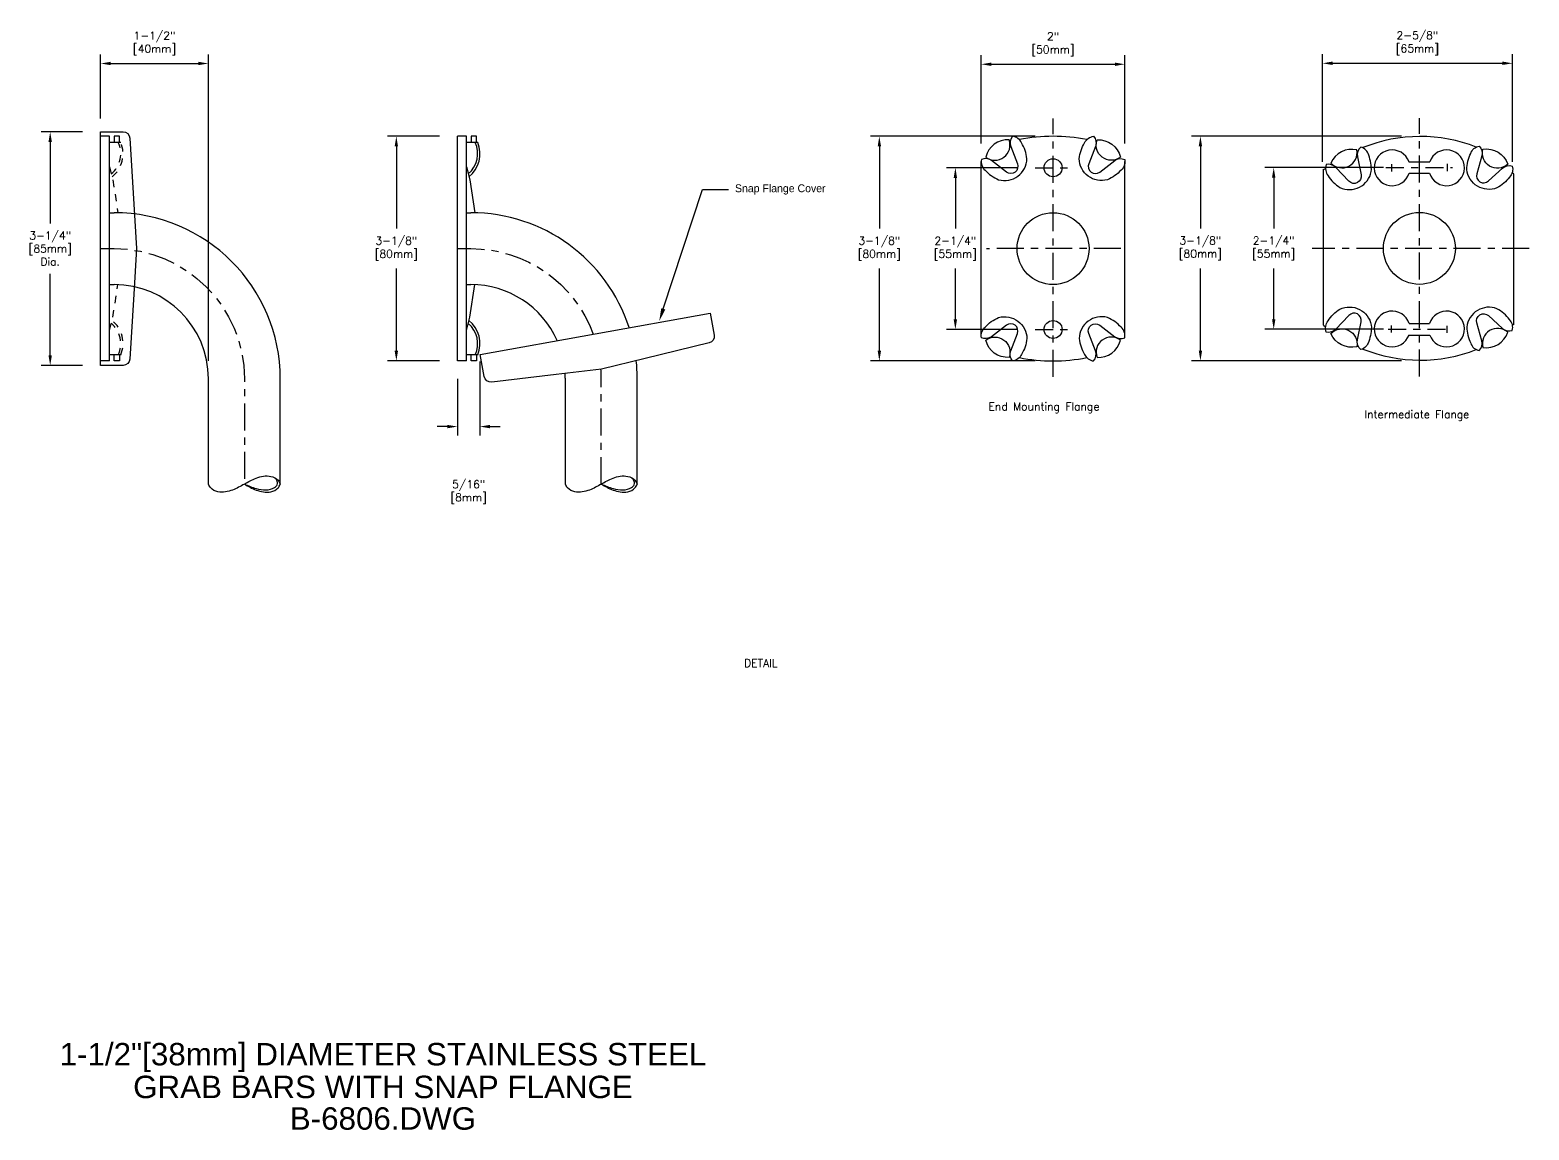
# Model space of a CAD drawing. Header units: inches. Extents: x -1.4 to 35.3, y -15.8 to 0.2.
# Drawn here: x 14.41 to 35.26, y -15.78 to -0.47 of the extents above; entities that cross this region are included whole.
import ezdxf
from ezdxf import colors
from ezdxf.entities.mleader import LeaderData, LeaderLine
from ezdxf.enums import TextEntityAlignment as Align
from ezdxf.math import Vec2, Vec3

# ---------------------------------------------------------------- set-up
doc = ezdxf.new("R2010")
doc.units = ezdxf.units.IN
doc.header["$MEASUREMENT"] = 0
doc.header["$PDMODE"] = 35
doc.header["$PDSIZE"] = 0.000315
doc.linetypes.add('CENTER2', pattern=[1.125, 0.75, -0.125, 0.125, -0.125])
doc.linetypes.add('HIDDEN2', pattern=[0.1875, 0.125, -0.0625])
doc.layers.get('0').update_dxf_attribs({"linetype": 'CONTINUOUS'})
doc.layers.get('Defpoints').update_dxf_attribs({"linetype": 'CONTINUOUS'})
for name, color, linetype in [('detail', 4, 'CONTINUOUS'), ('dim', 1, 'CONTINUOUS'), ('text', 2, 'CONTINUOUS')]:
    doc.layers.add(name, color=color, linetype=linetype)
doc.styles.add('Arial_5', font='arial.ttf', dxfattribs={"height": 5})
doc.styles.add('DIM_S.5', font='simplex.shx', dxfattribs={"height": 0.109375})
doc.dimstyles.new('DIM_S_7', dxfattribs={"dimtxt": 0.12, "dimasz": 0.140625, "dimexe": 0.125, "dimexo": 0.25, "dimgap": 0.09375, "dimtad": 1, "dimtih": 1, "dimtoh": 1, "dimdec": 4, "dimrnd": 0.0625, "dimzin": 0, "dimdsep": 46, "dimlunit": 4, "dimtxsty": 'DIM_S.5', "dimcen": 0.09375, "dimaunit": 1, "dimadec": 0, "dimazin": 0, "dimtfac": 1, "dimtdec": 4, "dimtofl": 0, "dimtmove": 2, "dimatfit": 3, "dimfxl": 1, "dimtolj": 1, "dimtzin": 0, "dimarcsym": 0})

# ---------------------------------------------------------------- blocks, each defined once
blk = doc.blocks.new('TBLK_TX')
at = {"style": 'Arial_5'}
for tag, p in [('TITLE', (0, 0)), ('DWG_NAME', (0, -7.3))]:
    blk.add_attdef(tag, text='', height=5, dxfattribs=at).set_placement(p, align=Align.CENTER)
blk = doc.blocks.new('*D8')
at = {"layer": 'Defpoints', "color": 0, "linetype": 'Continuous'}
for p in [(28.391, -2.389), (27.283, -4.639), (28.391, -4.639)]:
    blk.add_point(p, dxfattribs=at)
at = {"layer": 'dim', "color": 0, "linetype": 'Continuous', "lineweight": -2}
for p, q in [((28.141, -2.389), (27.158, -2.389)), ((27.283, -2.53), (27.283, -3.236)), ((27.283, -4.499), (27.283, -3.793)), ((28.141, -4.639), (27.158, -4.639))]:
    blk.add_line(p, q, dxfattribs=at)
at = {"layer": 'dim', "color": 0, "linetype": 'Continuous'}
for points in [[(27.259, -2.53), (27.306, -2.53), (27.283, -2.389)], [(27.259, -4.499), (27.306, -4.499), (27.283, -4.639)]]:
    blk.add_solid(points, dxfattribs=at)
at = {"layer": 'dim', "color": 0, "linetype": 'Continuous', "insert": (27.283, -3.514), "char_height": 0.1094, "attachment_point": 5, "style": 'DIM_S.5'}
blk.add_mtext('\\A1;2-1/4"\\P[55mm]', dxfattribs=at)
blk = doc.blocks.new('*D2')
at = {"layer": 'Defpoints', "color": 0, "linetype": 'Continuous'}
for p in [(28.641, -1.952), (26.225, -5.077), (28.641, -5.077)]:
    blk.add_point(p, dxfattribs=at)
at = {"layer": 'dim', "color": 0, "linetype": 'Continuous', "lineweight": -2}
for p, q in [((28.391, -1.952), (26.1, -1.952)), ((26.225, -2.093), (26.225, -3.236)), ((26.225, -4.936), (26.225, -3.793)), ((28.391, -5.077), (26.1, -5.077))]:
    blk.add_line(p, q, dxfattribs=at)
at = {"layer": 'dim', "color": 0, "linetype": 'Continuous'}
for points in [[(26.202, -2.093), (26.249, -2.093), (26.225, -1.952)], [(26.202, -4.936), (26.249, -4.936), (26.225, -5.077)]]:
    blk.add_solid(points, dxfattribs=at)
at = {"layer": 'dim', "color": 0, "linetype": 'Continuous', "insert": (26.225, -3.514), "char_height": 0.1094, "attachment_point": 5, "style": 'DIM_S.5'}
blk.add_mtext('\\A1;3-1/8"\\P[80mm]', dxfattribs=at)
blk = doc.blocks.new('*D3')
at = {"layer": 'Defpoints', "color": 0, "linetype": 'Continuous'}
for p in [(29.641, -0.949), (27.641, -2.302), (29.641, -2.302)]:
    blk.add_point(p, dxfattribs=at)
at = {"layer": 'dim', "color": 0, "linetype": 'Continuous', "lineweight": -2}
for p, q in [((27.641, -2.052), (27.641, -0.824)), ((29.641, -2.052), (29.641, -0.824)), ((27.782, -0.949), (29.501, -0.949))]:
    blk.add_line(p, q, dxfattribs=at)
at = {"layer": 'dim', "color": 0, "linetype": 'Continuous'}
for points in [[(27.782, -0.926), (27.782, -0.973), (27.641, -0.949)], [(29.501, -0.926), (29.501, -0.973), (29.641, -0.949)]]:
    blk.add_solid(points, dxfattribs=at)
at = {"layer": 'dim', "color": 0, "linetype": 'Continuous', "insert": (28.641, -0.671), "char_height": 0.1094, "attachment_point": 5, "style": 'DIM_S.5'}
blk.add_mtext('\\A1;2"\\P[50mm]', dxfattribs=at)
blk = doc.blocks.new('*D4')
at = {"layer": 'Defpoints', "color": 0, "linetype": 'Continuous'}
for p in [(20.669, -4.835), (20.357, -5.077), (20.669, -5.99)]:
    blk.add_point(p, dxfattribs=at)
at = {"layer": 'dim', "color": 0, "linetype": 'Continuous', "lineweight": -2}
for p, q in [((20.669, -5.085), (20.669, -6.115)), ((20.357, -5.327), (20.357, -6.115)), ((20.217, -5.99), (20.076, -5.99)), ((20.81, -5.99), (20.951, -5.99))]:
    blk.add_line(p, q, dxfattribs=at)
at = {"layer": 'dim', "color": 0, "linetype": 'Continuous'}
for points in [[(20.217, -5.967), (20.217, -6.014), (20.357, -5.99)], [(20.81, -5.967), (20.81, -6.014), (20.669, -5.99)]]:
    blk.add_solid(points, dxfattribs=at)
at = {"layer": 'dim', "color": 0, "linetype": 'Continuous', "insert": (20.513, -6.902), "char_height": 0.1094, "attachment_point": 5, "style": 'DIM_S.5'}
blk.add_mtext('\\A1;5/16"\\P[8mm]', dxfattribs=at)
blk = doc.blocks.new('*D5')
at = {"layer": 'Defpoints', "color": 0, "linetype": 'Continuous'}
for p in [(20.357, -1.952), (19.507, -5.077), (20.357, -5.077)]:
    blk.add_point(p, dxfattribs=at)
at = {"layer": 'dim', "color": 0, "linetype": 'Continuous', "lineweight": -2}
for p, q in [((20.107, -1.952), (19.382, -1.952)), ((19.507, -2.093), (19.507, -3.236)), ((19.507, -4.936), (19.507, -3.793)), ((20.107, -5.077), (19.382, -5.077))]:
    blk.add_line(p, q, dxfattribs=at)
at = {"layer": 'dim', "color": 0, "linetype": 'Continuous'}
for points in [[(19.483, -2.093), (19.53, -2.093), (19.507, -1.952)], [(19.483, -4.936), (19.53, -4.936), (19.507, -5.077)]]:
    blk.add_solid(points, dxfattribs=at)
at = {"layer": 'dim', "color": 0, "linetype": 'Continuous', "insert": (19.507, -3.514), "char_height": 0.1094, "attachment_point": 5, "style": 'DIM_S.5'}
blk.add_mtext('\\A1;3-1/8"\\P[80mm]', dxfattribs=at)
blk = doc.blocks.new('*D6')
at = {"layer": 'Defpoints', "color": 0, "linetype": 'Continuous'}
for p in [(15.393, -1.889), (14.692, -5.139), (15.393, -5.139)]:
    blk.add_point(p, dxfattribs=at)
at = {"layer": 'dim', "color": 0, "linetype": 'Continuous', "lineweight": -2}
for p, q in [((15.143, -1.889), (14.567, -1.889)), ((14.692, -2.03), (14.692, -3.163)), ((14.692, -4.999), (14.692, -3.866)), ((15.143, -5.139), (14.567, -5.139))]:
    blk.add_line(p, q, dxfattribs=at)
at = {"layer": 'dim', "color": 0, "linetype": 'Continuous'}
for points in [[(14.668, -2.03), (14.715, -2.03), (14.692, -1.889)], [(14.668, -4.999), (14.715, -4.999), (14.692, -5.139)]]:
    blk.add_solid(points, dxfattribs=at)
at = {"layer": 'dim', "color": 0, "linetype": 'Continuous', "insert": (14.692, -3.514), "char_height": 0.1094, "attachment_point": 5, "style": 'DIM_S.5'}
blk.add_mtext('\\A1;3-1/4"\\P[85mm]\\PDia.', dxfattribs=at)
blk = doc.blocks.new('*D7')
at = {"layer": 'Defpoints', "color": 0, "linetype": 'Continuous'}
for p in [(16.893, -0.939), (15.393, -1.952), (16.893, -5.327)]:
    blk.add_point(p, dxfattribs=at)
at = {"layer": 'dim', "color": 0, "linetype": 'Continuous', "lineweight": -2}
for p, q in [((15.393, -1.702), (15.393, -0.814)), ((16.893, -5.077), (16.893, -0.814)), ((15.534, -0.939), (16.752, -0.939))]:
    blk.add_line(p, q, dxfattribs=at)
at = {"layer": 'dim', "color": 0, "linetype": 'Continuous'}
for points in [[(15.534, -0.915), (15.534, -0.962), (15.393, -0.939)], [(16.752, -0.915), (16.752, -0.962), (16.893, -0.939)]]:
    blk.add_solid(points, dxfattribs=at)
at = {"layer": 'dim', "color": 0, "linetype": 'Continuous', "insert": (16.143, -0.66), "char_height": 0.1094, "attachment_point": 5, "style": 'DIM_S.5'}
blk.add_mtext('\\A1;1-1/2"\\P[40mm]', dxfattribs=at)
blk = doc.blocks.new('*D13')
at = {"layer": 'Defpoints', "color": 0, "linetype": 'Continuous'}
for p in [(33.487, -2.386), (31.711, -4.636), (33.487, -4.636)]:
    blk.add_point(p, dxfattribs=at)
at = {"layer": 'dim', "color": 0, "linetype": 'Continuous', "lineweight": -2}
for p, q in [((33.237, -2.386), (31.586, -2.386)), ((31.711, -2.527), (31.711, -3.233)), ((31.711, -4.496), (31.711, -3.79)), ((33.237, -4.636), (31.586, -4.636))]:
    blk.add_line(p, q, dxfattribs=at)
at = {"layer": 'dim', "color": 0, "linetype": 'Continuous'}
for points in [[(31.687, -2.527), (31.734, -2.527), (31.711, -2.386)], [(31.687, -4.496), (31.734, -4.496), (31.711, -4.636)]]:
    blk.add_solid(points, dxfattribs=at)
at = {"layer": 'dim', "color": 0, "linetype": 'Continuous', "insert": (31.711, -3.511), "char_height": 0.1094, "attachment_point": 5, "style": 'DIM_S.5'}
blk.add_mtext('\\A1;2-1/4"\\P[55mm]', dxfattribs=at)
blk = doc.blocks.new('*D14')
at = {"layer": 'Defpoints', "color": 0, "linetype": 'Continuous'}
for p in [(33.737, -1.949), (30.691, -5.074), (33.737, -5.074)]:
    blk.add_point(p, dxfattribs=at)
at = {"layer": 'dim', "color": 0, "linetype": 'Continuous', "lineweight": -2}
for p, q in [((33.487, -1.949), (30.566, -1.949)), ((30.691, -2.09), (30.691, -3.233)), ((30.691, -4.933), (30.691, -3.79)), ((33.487, -5.074), (30.566, -5.074))]:
    blk.add_line(p, q, dxfattribs=at)
at = {"layer": 'dim', "color": 0, "linetype": 'Continuous'}
for points in [[(30.668, -2.09), (30.715, -2.09), (30.691, -1.949)], [(30.668, -4.933), (30.715, -4.933), (30.691, -5.074)]]:
    blk.add_solid(points, dxfattribs=at)
at = {"layer": 'dim', "color": 0, "linetype": 'Continuous', "insert": (30.691, -3.511), "char_height": 0.1094, "attachment_point": 5, "style": 'DIM_S.5'}
blk.add_mtext('\\A1;3-1/8"\\P[80mm]', dxfattribs=at)
blk = doc.blocks.new('*D15')
at = {"layer": 'Defpoints', "color": 0, "linetype": 'Continuous'}
for p in [(35.032, -0.936), (32.389, -2.555), (35.032, -2.555)]:
    blk.add_point(p, dxfattribs=at)
at = {"layer": 'dim', "color": 0, "linetype": 'Continuous', "lineweight": -2}
for p, q in [((32.389, -2.305), (32.389, -0.811)), ((35.032, -2.305), (35.032, -0.811)), ((32.529, -0.936), (34.892, -0.936))]:
    blk.add_line(p, q, dxfattribs=at)
at = {"layer": 'dim', "color": 0, "linetype": 'Continuous'}
for points in [[(32.529, -0.912), (32.529, -0.959), (32.389, -0.936)], [(34.892, -0.912), (34.892, -0.959), (35.032, -0.936)]]:
    blk.add_solid(points, dxfattribs=at)
at = {"layer": 'dim', "color": 0, "linetype": 'Continuous', "insert": (33.71, -0.657), "char_height": 0.1094, "attachment_point": 5, "style": 'DIM_S.5'}
blk.add_mtext('\\A1;2-5/8"\\P[65mm]', dxfattribs=at)

msp = doc.modelspace()

# ---------------------------------------------------------------- linework, layer by layer
at = {"layer": 'detail', "linetype": 'CENTER2', "ltscale": 0.5}
for p, q in [((28.6415, -5.29756), (28.6415, -1.70372)), ((33.7371, -5.29456), (33.7371, -1.70072)), ((33.34796, -2.34014), (33.34796, -2.44073)), ((34.12205, -2.33453), (34.12205, -2.43512)), ((33.34796, -4.68219), (33.34796, -4.5816)), ((34.12205, -4.6878), (34.12205, -4.58721))]:
    msp.add_line(p, q, dxfattribs=at)
at = {"layer": 'detail', "linetype": 'Continuous'}
for p, q in [((15.39289, -5.07694), (15.39289, -1.95194)), ((15.51789, -1.95194), (15.39289, -1.95194)), ((15.51789, -5.07694), (15.51789, -1.95194)), ((15.67404, -2.03699), (15.51789, -2.03699)), ((15.6567, -1.95194), (15.58389, -1.95194)), ((15.58389, -1.95194), (15.58389, -2.03699)), ((15.6567, -2.03699), (15.6567, -1.95194)), ((20.48239, -1.95194), (20.35739, -1.95194)), ((20.35739, -5.07694), (20.35739, -1.95194)), ((20.48239, -5.07694), (20.48239, -1.95194)), ((20.63855, -2.03699), (20.48239, -2.03699)), ((20.5484, -1.95194), (20.5484, -2.03699)), ((20.62121, -1.95194), (20.5484, -1.95194)), ((20.62121, -2.03699), (20.62121, -1.95194)), ((27.6415, -4.7272), (27.6415, -2.30167)), ((29.6415, -4.7272), (29.6415, -2.30167)), ((32.404, -4.58086), (32.404, -2.41106)), ((32.40402, -2.41202), (32.43278, -2.39858)), ((33.59252, -2.30581), (33.88153, -2.30598)), ((33.59584, -2.46603), (33.87821, -2.46603)), ((35.05052, -2.47613), (35.0285, -2.4597)), ((35.05057, -4.57074), (35.05057, -2.47675)), ((15.51789, -3.01444), (15.58039, -3.01444)), ((20.48239, -3.01444), (20.54489, -3.01444)), ((15.51789, -4.01444), (15.58039, -4.01444)), ((20.48239, -4.01444), (20.54489, -4.01444)), ((32.40384, -4.58114), (32.43178, -4.60189)), ((33.59584, -4.5563), (33.87821, -4.5563)), ((35.05054, -4.56973), (35.03379, -4.5781)), ((33.59252, -4.71652), (33.88153, -4.71635)), ((15.67404, -4.99188), (15.51789, -4.99188)), ((15.58389, -5.07694), (15.58389, -4.99188)), ((15.6567, -4.99188), (15.6567, -5.07694)), ((20.63855, -4.99188), (20.48239, -4.99188)), ((20.5484, -5.07694), (20.5484, -4.99188)), ((20.62121, -4.99188), (20.62121, -5.07694)), ((15.51789, -5.07694), (15.39289, -5.07694)), ((15.6567, -5.07694), (15.58389, -5.07694)), ((20.48239, -5.07694), (20.35739, -5.07694)), ((20.62121, -5.07694), (20.5484, -5.07694)), ((16.89289, -6.7897), (16.89289, -5.32694)), ((17.89289, -6.7897), (17.89289, -5.32694)), ((21.85739, -6.7897), (21.85739, -5.32694)), ((22.85739, -6.7897), (22.85739, -5.32694))]:
    msp.add_line(p, q, dxfattribs=at)
at = {"layer": 'detail', "linetype": 'CENTER2', "ltscale": 0.333333}
for p, q in [((28.3915, -2.38944), (28.8915, -2.38944)), ((33.27148, -2.38644), (34.19743, -2.38644)), ((28.3915, -4.63944), (28.8915, -4.63944)), ((33.30135, -4.63644), (34.17697, -4.63644))]:
    msp.add_line(p, q, dxfattribs=at)
at = {"layer": 'detail', "linetype": 'Continuous'}
for points in [[(15.85413, -4.14879), (15.79897, -5.05141, -0.3964495), (15.7054, -5.13944), (15.39289, -5.13944), (15.39289, -1.88944), (15.7054, -1.88944, -0.3964495), (15.79897, -1.97747), (15.85498, -2.89403)], [(21.73077, -5.26487), (20.83264, -5.37029, -0.3964495), (20.72944, -5.29377), (20.67414, -4.98619), (23.87287, -4.41116), (23.92816, -4.71874, -0.3964495), (23.85807, -4.82641), (22.96588, -5.04371)]]:
    msp.add_lwpolyline(points, format="xyb", dxfattribs=at)
for points in [[(27.99264, -2.44835), (27.78433, -2.2896, 0.276967), (27.64391, -2.27398, 0.25931741), (27.69502, -2.42129, 0.10634493), (27.88419, -2.55602, 0.48916198), (28.27818, -2.26362, 0.10634493), (28.20404, -2.04353, 0.25931741), (28.07784, -1.95194, 0.28064284), (28.05278, -2.09261), (28.14619, -2.33276, -0.75741288)], [(27.70564, -2.24195, 0.74915081), (28.02931, -2.00174, 0.36823816)], [(29.29036, -2.44835), (29.49867, -2.2896, -0.276967), (29.63909, -2.27398, -0.25931741), (29.58798, -2.42129, -0.10634493), (29.39881, -2.55602, -0.48916198), (29.00481, -2.26362, -0.10634493), (29.07896, -2.04353, -0.25931741), (29.20516, -1.95194, -0.28064284), (29.23021, -2.09261), (29.13681, -2.33276, 0.75741288)], [(29.57736, -2.24195, -0.74915081), (29.25369, -2.00174, -0.36823816)], [(32.75554, -2.57593), (32.57673, -2.38457, 0.276967), (32.4409, -2.34568, 0.25931741), (32.46665, -2.49947, 0.10634493), (32.63061, -2.66394, 0.48916198), (33.06797, -2.44159, 0.10634493), (33.03169, -2.21219, 0.25931741), (32.9226, -2.10078, 0.28064284), (32.87436, -2.23528), (32.92626, -2.48766, -0.75741288)], [(32.50712, -2.32443, 0.74915081), (32.86642, -2.14176, 0.36823816)], [(34.69821, -2.57315), (34.89106, -2.39595, -0.276967), (35.02945, -2.36749, -0.25931741), (34.99208, -2.51888, -0.10634493), (34.81609, -2.67041, -0.48916198), (34.3969, -2.41544, -0.10634493), (34.45052, -2.18947, -0.25931741), (34.56777, -2.08667, -0.28064284), (34.60564, -2.22445), (34.53469, -2.47216, 0.75741288)], [(34.96504, -2.34127, -0.74915081), (34.62067, -2.13181, -0.36823816)], [(32.75554, -4.44429), (32.57673, -4.63565, -0.276967), (32.4409, -4.67454, -0.25931741), (32.46665, -4.52075, -0.10634493), (32.63061, -4.35627, -0.48916198), (33.06797, -4.57863, -0.10634493), (33.03169, -4.80802, -0.25931741), (32.9226, -4.91944, -0.28064284), (32.87436, -4.78494), (32.92626, -4.53256, 0.75741288)], [(34.69821, -4.44706), (34.89106, -4.62427, 0.276967), (35.02945, -4.65273, 0.25931741), (34.99208, -4.50134, 0.10634493), (34.81609, -4.34981, 0.48916198), (34.3969, -4.60478, 0.10634493), (34.45052, -4.83074, 0.25931741), (34.56777, -4.93354, 0.28064284), (34.60564, -4.79577), (34.53469, -4.54806, -0.75741288)], [(27.99264, -4.58053), (27.78433, -4.73928, -0.276967), (27.64391, -4.7549, -0.25931741), (27.69502, -4.60758, -0.10634493), (27.88419, -4.47286, -0.48916198), (28.27818, -4.76525, -0.10634493), (28.20404, -4.98534, -0.25931741), (28.07784, -5.07694, -0.28064284), (28.05278, -4.93626), (28.14619, -4.69612, 0.75741288)], [(29.29036, -4.58053), (29.49867, -4.73928, 0.276967), (29.63909, -4.7549, 0.25931741), (29.58798, -4.60758, 0.10634493), (29.39881, -4.47286, 0.48916198), (29.00481, -4.76525, 0.10634493), (29.07896, -4.98534, 0.25931741), (29.20516, -5.07694, 0.28064284), (29.23021, -4.93626), (29.13681, -4.69612, -0.75741288)], [(27.70564, -4.78692, -0.74915081), (28.02931, -5.02713, -0.36823816)], [(29.57736, -4.78692, 0.74915081), (29.25369, -5.02713, 0.36823816)], [(32.50712, -4.69579, -0.74915081), (32.86642, -4.87846, -0.36823816)], [(34.96504, -4.67894, 0.74915081), (34.62067, -4.88841, 0.36823816)]]:
    msp.add_lwpolyline(points, format="xyb", close=True, dxfattribs=at)
at = {"layer": 'detail', "linetype": 'HIDDEN2', "ltscale": 0.5}
for points in [[(15.51789, -2.37469), (15.56292, -2.55925), (15.63373, -3.01505)], [(15.51789, -4.65418), (15.56292, -4.46963), (15.63347, -4.01551)]]:
    msp.add_lwpolyline(points, dxfattribs=at)
at = {"layer": 'detail', "linetype": 'Continuous'}
for points in [[(20.48239, -2.37469), (20.52742, -2.55925), (20.59814, -3.01444)], [(15.85498, -2.89403), (15.89289, -3.51444), (15.85413, -4.14879)], [(20.48239, -4.65418), (20.52742, -4.46963), (20.59814, -4.01444)], [(22.96588, -5.04371), (22.36197, -5.19079), (21.73077, -5.26487)]]:
    msp.add_lwpolyline(points, dxfattribs=at)
at = {"layer": 'detail', "linetype": 'CENTER2', "ltscale": 0.5, "flags": 128}
for points in [[(15.39289, -3.51444), (15.58039, -3.51444, -0.41421356), (17.39289, -5.32694), (17.39289, -6.7897)], [(20.35739, -3.51444), (20.54489, -3.51444, -0.31472617), (22.24679, -4.70348, -0.31472617)], [(22.35739, -6.7897), (22.35739, -5.32694, 0.0186431), (22.35236, -5.19192, 0.0186431)]]:
    msp.add_lwpolyline(points, format="xyb", dxfattribs=at)
at = {"layer": 'detail', "linetype": 'CENTER2', "ltscale": 0.5}
for points in [[(29.58406, -3.51359), (27.71514, -3.515)], [(35.26199, -3.51059), (32.24398, -3.51201)]]:
    msp.add_lwpolyline(points, dxfattribs=at)
at = {"layer": 'detail', "linetype": 'Continuous'}
for centre, radius in [((28.6415, -2.38944), 0.125), ((28.6415, -3.5143), 0.5), ((33.7371, -3.5113), 0.5), ((28.6415, -4.63944), 0.125)]:
    msp.add_circle(centre, radius, dxfattribs=at)
at = {"layer": 'detail', "linetype": 'HIDDEN2', "ltscale": 0.5}
for centre, radius, start, end in [((15.3033, -2.19177), 0.37, 310.215253, 24.729815), ((15.28894, -2.19404), 0.4159, 309.296666, 22.188129), ((15.3033, -4.83711), 0.37, 335.270185, 49.784747), ((15.28894, -4.83483), 0.4159, 337.811871, 50.703334)]:
    msp.add_arc(centre, radius, start, end, dxfattribs=at)
at = {"layer": 'detail', "linetype": 'Continuous'}
for centre, radius, start, end in [((20.2678, -2.19177), 0.37, 310.215253, 24.729815), ((20.25344, -2.19404), 0.4159, 309.296666, 22.188129), ((28.6415, -4.35566), 2.40372, 78.746331, 101.253669), ((33.74912, -4.08063), 2.1267, 68.484307, 112.026925), ((33.35854, -2.39018), 0.24888, 19.771875, 342.386816), ((34.11504, -2.39018), 0.24888, 197.613184, 160.228125), ((15.58039, -5.32694), 2.3125, 0, 90), ((20.54489, -5.32694), 2.3125, 17.95763, 90), ((15.58039, -5.32694), 1.3125, 0, 90), ((20.54489, -5.32694), 1.3125, 23.965343, 90), ((20.2678, -4.83711), 0.37, 335.270185, 49.784747), ((20.25344, -4.83483), 0.4159, 337.811871, 50.703334), ((33.35854, -4.63216), 0.24888, 17.613184, 340.228125), ((34.11504, -4.63216), 0.24888, 199.771875, 162.386816), ((33.74912, -2.93958), 2.1267, 247.973075, 291.515693), ((20.54489, -5.32694), 2.3125, 0, 6.291458), ((28.6415, -2.67322), 2.40372, 258.746331, 281.253669), ((20.54489, -5.32694), 1.3125, 0, 2.995822)]:
    msp.add_arc(centre, radius, start, end, dxfattribs=at)
for points in [[(17.39289, -6.7897), (17.55657, -6.70653), (17.76202, -6.68331), (17.86069, -6.73559), (17.89289, -6.7897)], [(22.35739, -6.7897), (22.52107, -6.70653), (22.72652, -6.68331), (22.8252, -6.73559), (22.85739, -6.7897)], [(17.39289, -6.7897), (17.22921, -6.87286), (17.02376, -6.89608), (16.92509, -6.8438), (16.89289, -6.7897)], [(17.39289, -6.7897), (17.55657, -6.87286), (17.76202, -6.89608), (17.86069, -6.8438), (17.89289, -6.7897)], [(22.35739, -6.7897), (22.19371, -6.87286), (21.98826, -6.89608), (21.88959, -6.8438), (21.85739, -6.7897)], [(22.35739, -6.7897), (22.52107, -6.87286), (22.72652, -6.89608), (22.8252, -6.8438), (22.85739, -6.7897)]]:
    msp.add_spline(points, degree=3, dxfattribs=at)
for points in [[(17.39289, -6.7897), (17.44654, -6.81361), (17.54364, -6.8569), (17.68929, -6.87905), (17.79635, -6.85676), (17.86127, -6.80148), (17.84923, -6.74119), (17.82713, -6.71345), (17.81796, -6.7028)], [(22.35739, -6.7897), (22.41105, -6.81361), (22.50815, -6.8569), (22.65379, -6.87905), (22.76085, -6.85676), (22.82577, -6.80148), (22.81373, -6.74119), (22.79163, -6.71345), (22.78246, -6.7028)]]:
    msp.add_open_spline(points, degree=3, knots=[0, 0, 0, 0, 0.174848314, 0.316426842, 0.444395973, 0.501946504, 0.565804876, 0.608727738, 0.608727738, 0.608727738, 0.608727738], dxfattribs=at)

# ---------------------------------------------------------------- block references
at = {"layer": 'text', "linetype": 'Continuous', "xscale": 0.06240000000000023, "yscale": 0.06240000000000023, "zscale": 0.06240000000000001}
msp.add_blockref('TBLK_TX', (19.32056, -14.8777), dxfattribs=at).add_auto_attribs({'TITLE': '1-1/2"[38mm] DIAMETER STAINLESS STEEL', 'DWG_NAME': 'GRAB BARS WITH SNAP FLANGE'})
at = {"layer": 'text', "linetype": 'Continuous'}
ref = msp.add_blockref('TBLK_TX', (19.32056, -15.31719), dxfattribs=dict(at, xscale=0.06240000000000023, yscale=0.06240000000000023, zscale=0.06240000000000001))
ref.add_attrib('DWG_NAME', 'B-6806.DWG', dxfattribs={"layer": '0', "height": 0.312, "style": 'Arial_5'}).set_placement((19.32056, -15.77256), align=Align.CENTER)

# ---------------------------------------------------------------- texts
at = {"layer": 'dim', "linetype": 'Continuous', "style": 'DIM_S.5'}
for s, p in [('End Mounting Flange', (27.74385, -5.7656)), ('DETAIL', (24.3444, -9.3351))]:
    msp.add_text(s, height=0.109375, dxfattribs=at).set_placement(p)
at = {"layer": 'dim', "linetype": 'Continuous', "insert": (32.97322, -5.76436), "char_height": 0.109375, "width": 1.8101562, "attachment_point": 1, "style": 'DIM_S.5'}
msp.add_mtext('Intermediate Flange', dxfattribs=at)

# ---------------------------------------------------------------- dimensions: what is measured, and where the dimension line sits
at = {"layer": 'dim', "linetype": 'Continuous'}
for base, p1, p2, text, picture, middle in [((16.89289, -0.93882), (15.39289, -1.95194), (16.89289, -5.32694), '1-1/2"\\P[40mm]', '*D7', (16.14289, -0.66017)), ((35.03231, -0.93589), (32.38864, -2.55532), (35.03231, -2.55532), '2-5/8"\\P[65mm]', '*D15', (33.71048, -0.65724)), ((20.66934, -5.99047), (20.35739, -5.07694), (20.66934, -4.83483), '5/16"\\P[8mm]', '*D4', (20.51337, -6.90193))]:
    dim = msp.add_linear_dim(base=base, p1=p1, p2=p2, text=text, dimstyle='DIM_S_7', override={"dimpost": '\\X'}, dxfattribs=at)
    dim.commit()
    dim.dimension.update_dxf_attribs({"geometry": picture, "text_midpoint": middle})
dim = msp.add_linear_dim(base=(29.6415, -0.9495), p1=(27.6415, -2.30167), p2=(29.6415, -2.30167), text='2"\\P[50mm]', dimstyle='DIM_S_7', override={"dimpost": '\\X'}, dxfattribs=at)
dim.commit()
dim.dimension.update_dxf_attribs({"geometry": '*D3', "text_midpoint": (28.6415, -0.67085), "dimtype": 160})
for base, p1, p2, text, picture, middle in [((14.69193, -5.13944), (15.39289, -1.88944), (15.39289, -5.13944), '3-1/4"\\P[85mm]\\PDia.', '*D6', (14.69193, -3.51444)), ((19.50677, -5.07694), (20.35739, -1.95194), (20.35739, -5.07694), '3-1/8"\\P[80mm]', '*D5', (19.50677, -3.51444)), ((26.22522, -5.07694), (28.6415, -1.95194), (28.6415, -5.07694), '3-1/8"\\P[80mm]', '*D2', (26.22522, -3.51444)), ((30.69111, -5.07394), (33.7371, -1.94894), (33.7371, -5.07394), '3-1/8"\\P[80mm]', '*D14', (30.69111, -3.51144)), ((27.28284, -4.63944), (28.3915, -2.38944), (28.3915, -4.63944), '2-1/4"\\P[55mm]', '*D8', (27.28284, -3.51444)), ((31.71057, -4.63644), (33.4871, -2.38644), (33.4871, -4.63644), '2-1/4"\\P[55mm]', '*D13', (31.71057, -3.51144))]:
    dim = msp.add_linear_dim(base=base, p1=p1, p2=p2, angle=90, text=text, dimstyle='DIM_S_7', override={"dimpost": '\\X'}, dxfattribs=at)
    dim.commit()
    dim.dimension.update_dxf_attribs({"geometry": picture, "text_midpoint": middle})

# ---------------------------------------------------------------- leaders
ml = msp.add_multileader_mtext('Standard', dxfattribs=at)
ml.set_content('Snap Flange Cover', color=256)
ml.set_leader_properties()
ml.build(insert=Vec2(0, 0))
ml.multileader.update_dxf_attribs({"text_right_attachment_type": 6, "dogleg_length": 0.36, "arrow_head_size": 0.18})
ctx = ml.context
ctx.base_point, ctx.char_height, ctx.arrow_head_size, ctx.landing_gap_size, ctx.plane_origin = Vec3(24.12722, -2.69305), 0.109375, 0.18, 0.09, Vec3(23.16357, -4.52307)
ctx.right_attachment = 6
notes = []
notes.append((ctx, [(0, (1, 1, 0), (23.76722, -2.69305), (1, 0), 0.36, [(0, [(23.16357, -4.52307)], 0, [])])]))
ctx.mtext.insert, ctx.mtext.flow_direction = Vec3(24.21722, -2.62013), 5
for ctx, leaders in notes:
    for number, flags, end, landing, length, lines in leaders:
        leader = LeaderData()
        leader.index, (leader.has_last_leader_line, leader.has_dogleg_vector, leader.attachment_direction) = number, flags
        leader.last_leader_point, leader.dogleg_vector, leader.dogleg_length = Vec3(end), Vec3(landing), length
        for number, points, colour, breaks in lines:
            line = LeaderLine()
            line.index, line.vertices, line.color, line.breaks = number, Vec3.list(points), colors.encode_raw_color(colour), breaks
            leader.lines.append(line)
        ctx.leaders.append(leader)

doc.saveas('drawing.dxf')
